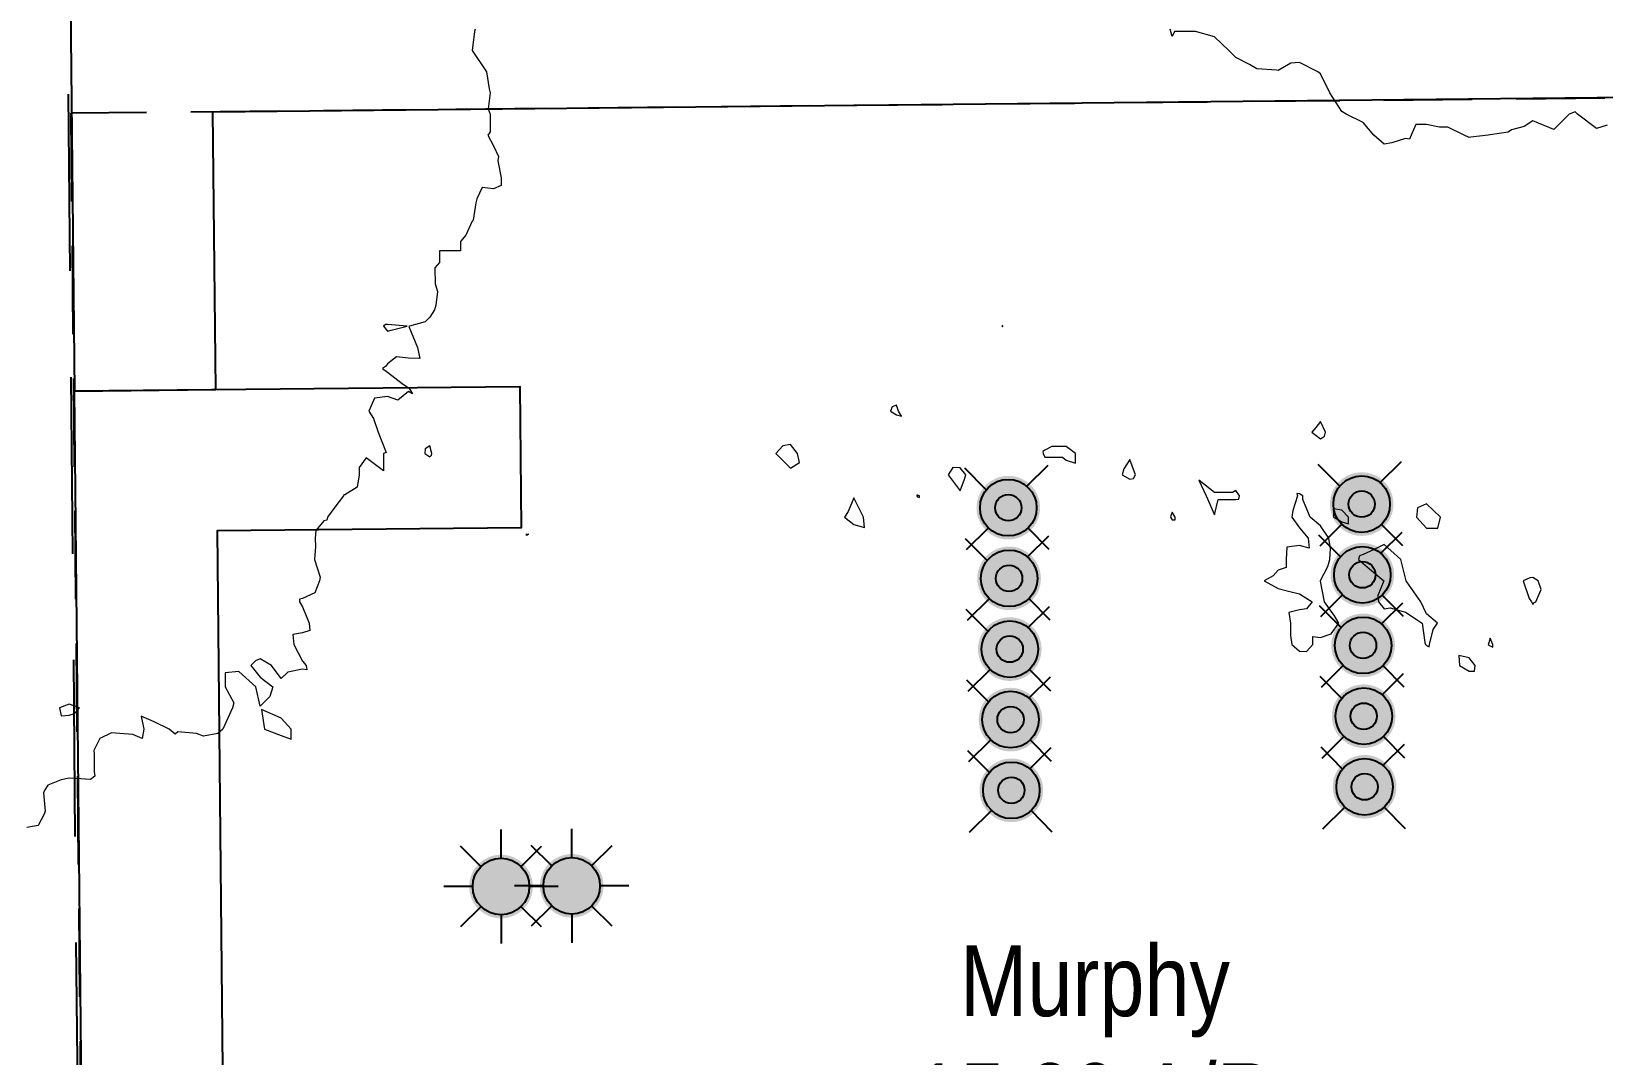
# Model space of a CAD drawing. Extents: x 537850 to 541798, y 6045627 to 6050132.
# Drawn here: x 540285 to 540507.2, y 6047264 to 6047408.7 of the extents above; entities that cross this region are included whole.
import ezdxf

# ---------------------------------------------------------------- set-up
doc = ezdxf.new("R2010")
doc.units = 0
doc.header["$LTSCALE"] = 5
for name, pattern in [('DASHED2', [9.525, 6.35, -3.175]), ('foc-ACCESSROAD', [3.75, 2.5, -1.25]), ('foc-LSD', [8, 5, -3]), ('foc-TOPO', [1, 0.2, -0.8])]:
    doc.linetypes.add(name, pattern=pattern)
for name, color, linetype in [('ABADATA-DRILL-T', 8, 'Continuous'), ('C-RW', 13, 'Continuous'), ('C-WS', 13, 'foc-ACCESSROAD'), ('L-MON', 1, 'Continuous'), ('L-SECTION-LSD', 7, 'foc-LSD'), ('T-GENERAL', 48, 'foc-TOPO')]:
    doc.layers.add(name, color=color, linetype=linetype)
doc.layers.add('C-WS-T', color=13, linetype='Continuous', lineweight=9)
doc.layers.add('Contour_Line_Intermediate', color=7, linetype='DASHED2', true_color=0xd9d9d9)
doc.styles.add('80CG', font='ARIALN.TTF', dxfattribs={"height": 10})
doc.dimstyles.new('Compass 5 000', dxfattribs={"dimscale": 5, "dimtxt": 9, "dimasz": 2, "dimexe": 0.2, "dimexo": 0.0625, "dimgap": 0.5, "dimtad": 0, "dimtih": 1, "dimtoh": 1, "dimzin": 0, "dimdsep": 46, "dimtxsty": '80CG', "dimcen": 0.1, "dimse1": 1, "dimse2": 1, "dimclrd": 256, "dimclrt": 256, "dimaunit": 1, "dimadec": 4, "dimazin": 0, "dimtfac": 0.06, "dimtofl": 0, "dimtmove": 0, "dimatfit": 1, "dimfxl": 0.2, "dimtolj": 1, "dimtzin": 0, "dimlwd": -1, "dimarcsym": 0})

# ---------------------------------------------------------------- blocks, each defined once
blk = doc.blocks.new('GAS')
h = blk.add_hatch(color=255)
h.dxf.hatch_style = 1
edge = h.paths.add_edge_path()
edge.add_arc((0, 0), 0.9, 0, 360)
for p, q in [((0, 0.808), (0, 1.616)), ((-0.571, 0.571), (-1.142, 1.142)), ((0.571, 0.571), (1.142, 1.142)), ((-0.808, 0), (-1.616, 0)), ((1.616, 0), (0.808, 0)), ((-0.571, -0.571), (-1.142, -1.142)), ((0, -0.808), (0, -1.616)), ((1.142, -1.142), (0.571, -0.571))]:
    blk.add_line(p, q)
blk.add_circle((0, 0), 0.8)
blk = doc.blocks.new('*D465')
at = {"layer": 'C-WS-T', "transparency": 16777216}
for p, q in [((540367.32, 6047214.46), (540391.09, 6047257.68)), ((540391.09, 6047257.68), (540401.09, 6047257.68)), ((540350.45, 6047183.8), (540345.63, 6047175.04))]:
    blk.add_line(p, q, dxfattribs=at)
for points in [[(540365.86, 6047215.26), (540368.78, 6047213.66), (540362.5, 6047205.7)], [(540348.99, 6047184.6), (540351.91, 6047183), (540355.27, 6047192.56)]]:
    blk.add_solid(points, dxfattribs=at)
at = {"layer": 'C-WS-T', "transparency": 16777216, "insert": (540435.39, 6047257.68), "char_height": 10, "attachment_point": 5, "style": '80CG', "bg_fill": 3, "box_fill_scale": 1.1, "bg_fill_color": 256, "bg_fill_true_color": 13158600, "bg_fill_transparency": 0}
blk.add_mtext('\\A1;Murphy\\P15.00 A/R\\PLOC 221936', dxfattribs=at)
blk = doc.blocks.new('WC')
at = {"layer": 'L-MON'}
h = blk.add_hatch(color=255, dxfattribs=at)
h.dxf.hatch_style = 1
edge = h.paths.add_edge_path()
edge.add_arc((0, 0), 0.9, 0, 360)
at = {"layer": 'L-MON', "color": 240, "flags": 128}
for points in [[(-0.622, 0.503), (-1.232, 1.12)], [(0.52, 0.608), (1.126, 1.206)], [(-1.179, -1.185), (-0.559, -0.572)], [(1.159, -1.185), (0.557, -0.574)]]:
    blk.add_lwpolyline(points, dxfattribs=at)
at = {"layer": 'L-MON', "color": 240}
for radius in [0.8, 0.373]:
    blk.add_circle((0, 0), radius, dxfattribs=at)

msp = doc.modelspace()

# ---------------------------------------------------------------- linework, layer by layer
at = {"layer": 'C-RW'}
for points in [[(540790.888, 6047580.748), (540735.082, 6047562.693), (540601.449, 6047531.116), (540506.218, 6047419.329), (540290.448, 6047417.1), (540291.068, 6047357.836), (540311.057, 6047358.043), (540310.646, 6047397.318), (540515.53, 6047399.435), (540612.419, 6047513.168), (540740.466, 6047543.425), (540790.888, 6047559.738)], [(540538.349, 6046696.701), (540275.105, 6047227.021), (540292.146, 6047249.573), (540291.045, 6047357.841), (540354.045, 6047358.494), (540354.252, 6047338.505), (540311.237, 6047338.06), (540312.204, 6047242.96), (540298.507, 6047224.834), (540560.552, 6046696.932)]]:
    msp.add_lwpolyline(points, dxfattribs=at)
at = {"layer": 'C-WS'}
for p, q in [((540582.504, 6047399.99), (540290.526, 6047397.127)), ((540290.526, 6047397.127), (540292.242, 6047227.138))]:
    msp.add_line(p, q, dxfattribs=at)
at = {"layer": 'Contour_Line_Intermediate', "linetype": 'Continuous', "lineweight": 13, "elevation": 916.956, "flags": 128}
for points in [[(540347.75, 6047409.002), (540347.625, 6047408.686), (540347.31, 6047406.002), (540347.313, 6047405.998), (540349.325, 6047403.003), (540349.731, 6047400.581), (540349.828, 6047400.003), (540349.578, 6047397.733), (540349.836, 6047397.003), (540349.836, 6047394.476), (540349.532, 6047394.003), (540350.308, 6047392.535), (540351.029, 6047391.003), (540350.939, 6047390.373), (540351.413, 6047388.003), (540351.413, 6047386.899), (540350.308, 6047386.426), (540348.711, 6047386.601), (540347.956, 6047385.003), (540347.844, 6047384.468), (540347.426, 6047382.004), (540347.404, 6047381.908), (540347.309, 6047381.875), (540346.425, 6047379.888), (540345.667, 6047379.004), (540345.667, 6047377.645), (540344.309, 6047377.645), (540342.668, 6047377.645), (540342.668, 6047376.004), (540342.045, 6047375.267), (540342.061, 6047373.004), (540342.395, 6047371.918), (540342.157, 6047370.004), (540341.99, 6047369.323), (540341.309, 6047368.289), (540340.67, 6047367.643), (540338.428, 6047367.004), (540338.345, 6047366.968), (540339.56, 6047364.004), (540339.881, 6047362.432), (540338.309, 6047362.478), (540336.625, 6047362.689), (540335.309, 6047361.703), (540335.03, 6047361.284), (540334.611, 6047361.005), (540335.309, 6047360.481), (540337.403, 6047358.911), (540338.309, 6047358.284), (540338.545, 6047358.005), (540338.881, 6047357.433), (540338.309, 6047357.763), (540336.776, 6047356.538), (540335.309, 6047357.062), (540333.51, 6047356.804), (540332.691, 6047355.005), (540333.36, 6047353.954), (540334.011, 6047352.005), (540335.158, 6047349.156), (540334.769, 6047349.005), (540334.769, 6047346.545), (540332.309, 6047348.39), (540331.309, 6047347.005), (540331.309, 6047346.005), (540331.054, 6047344.261), (540329.309, 6047343.139), (540329.176, 6047343.139), (540329.087, 6047343.005), (540327.897, 6047341.418), (540326.838, 6047340.006), (540326.732, 6047339.583), (540326.31, 6047339.477), (540325.215, 6047338.101), (540325.078, 6047337.006), (540325.145, 6047335.842), (540324.994, 6047334.006), (540325.802, 6047331.514), (540325.705, 6047331.006), (540325.045, 6047329.271), (540323.31, 6047328.489), (540322.907, 6047328.409), (540322.907, 6047328.006), (540323.31, 6047327.327), (540324.233, 6047325.006), (540324.349, 6047323.967), (540323.31, 6047323.63), (540321.918, 6047323.398), (540322.092, 6047322.006), (540323.31, 6047319.614), (540323.808, 6047319.007), (540323.934, 6047318.383), (540323.31, 6047318.512), (540321.222, 6047318.094), (540320.31, 6047317.182), (540318.941, 6047319.007), (540317.31, 6047319.948), (540316.658, 6047319.658), (540316.002, 6047319.007), (540317.31, 6047317.375), (540319.135, 6047316.007), (540318.678, 6047314.638), (540317.31, 6047313.268), (540316.702, 6047316.007), (540314.31, 6047318.163), (540312.35, 6047317.966), (540312.35, 6047316.007), (540313.598, 6047313.719), (540313.42, 6047313.007), (540312.76, 6047311.557), (540312.054, 6047310.007), (540311.641, 6047309.676), (540311.31, 6047309.412), (540309.307, 6047309.011), (540308.31, 6047309.409), (540305.686, 6047309.632), (540305.311, 6047309.32), (540304.452, 6047310.007), (540302.311, 6047311.054), (540300.489, 6047311.828), (540300.855, 6047310.007), (540300.631, 6047308.687), (540299.311, 6047309.25), (540296.864, 6047309.455), (540296.311, 6047309.5), (540294.649, 6047308.669), (540293.818, 6047307.007), (540293.864, 6047306.455), (540293.864, 6047304.007), (540293.959, 6047303.359), (540293.311, 6047302.878), (540291.263, 6047303.055), (540290.311, 6047303.083), (540289.159, 6047302.855), (540287.311, 6047302.07), (540286.872, 6047301.447), (540286.687, 6047301.007), (540286.903, 6047298.416), (540286.749, 6047298.008), (540285.917, 6047296.403), (540284.312, 6047296.087)], [(540507.846, 6047395.457), (540506.301, 6047394.946), (540503.656, 6047397.003), (540503.301, 6047397.341), (540502.474, 6047397.003), (540500.301, 6047394.83), (540498.912, 6047395.393), (540497.301, 6047396.046), (540496.075, 6047395.229), (540494.301, 6047394.786), (540493.85, 6047394.454), (540491.302, 6047394.056), (540491.248, 6047394.056), (540490.982, 6047394.003), (540488.542, 6047393.763), (540488.302, 6047393.675), (540487.631, 6047394.003), (540485.302, 6047395.168), (540484.14, 6047395.165), (540482.302, 6047395.529), (540480.776, 6047395.529), (540480.121, 6047394.003), (540479.855, 6047393.45), (540479.302, 6047393.54), (540477.386, 6047392.92), (540476.302, 6047392.769), (540474.812, 6047394.003), (540473.302, 6047395.799), (540470.896, 6047397.003), (540470.303, 6047397.383), (540468.625, 6047400.003), (540467.303, 6047402.687), (540466.924, 6047403.003), (540464.303, 6047404.313), (540463.112, 6047404.193), (540461.303, 6047403.16), (540461.068, 6047403.238), (540458.303, 6047403.418), (540457.264, 6047404.042), (540455.303, 6047405.022), (540454.323, 6047406.002), (540452.303, 6047407.937), (540449.625, 6047408.68), (540449.304, 6047408.675), (540446.631, 6047408.675), (540446.304, 6047407.999), (540446.004, 6047409.002)]]:
    msp.add_lwpolyline(points, dxfattribs=at)
at = {"layer": 'Contour_Line_Intermediate', "linetype": 'Continuous', "lineweight": 13, "flags": 128}
for points, elevation in [([(540335.867, 6047366.446), (540338.099, 6047367.004), (540335.309, 6047367.233), (540335.06, 6047367.254), (540334.751, 6047367.004), (540335.309, 6047366.306), (540335.867, 6047366.446)], 916.956), ([(540422.336, 6047366.973), (540422.345, 6047367.004), (540422.305, 6047367.051), (540422.271, 6047367.038), (540422.209, 6047367.004), (540422.305, 6047366.924), (540422.336, 6047366.973)], 917.956), ([(540407.61, 6047355.005), (540407.306, 6047355.856), (540406.698, 6047355.613), (540406.455, 6047355.005), (540407.306, 6047354.473), (540408.015, 6047354.295), (540407.61, 6047355.005)], 917.956), ([(540467.836, 6047351.472), (540468.012, 6047352.005), (540467.303, 6047353.545), (540466.618, 6047352.689), (540466.071, 6047352.005), (540467.303, 6047351.094), (540467.836, 6047351.472)], 917.956), ([(540341.55, 6047348.764), (540341.598, 6047349.005), (540341.309, 6047350.087), (540340.675, 6047349.639), (540340.611, 6047349.005), (540341.309, 6047348.523), (540341.55, 6047348.764)], 916.956), ([(540393.34, 6047349.005), (540392.306, 6047350.264), (540391.246, 6047350.065), (540390.238, 6047349.005), (540392.306, 6047346.937), (540393.587, 6047347.725), (540393.34, 6047349.005)], 917.956), ([(540432.66, 6047347.65), (540432.66, 6047349.005), (540431.304, 6047349.991), (540429.291, 6047349.991), (540428.305, 6047349.461), (540428.015, 6047349.295), (540428.084, 6047349.005), (540428.305, 6047348.484), (540430.783, 6047348.484), (540431.304, 6047348.037), (540432.66, 6047347.65)], 917.956), ([(540440.843, 6047345.466), (540441.116, 6047346.005), (540440.304, 6047348.172), (540439.492, 6047346.818), (540439.221, 6047346.005), (540440.304, 6047345.359), (540440.843, 6047345.466)], 917.956), ([(540416.948, 6047345.363), (540417.107, 6047346.005), (540416.305, 6047346.957), (540415.29, 6047347.021), (540414.613, 6047346.005), (540416.305, 6047343.736), (540416.948, 6047345.363)], 917.956), ([(540455.836, 6047343.005), (540455.303, 6047343.763), (540454.82, 6047343.489), (540452.303, 6047343.489), (540450.093, 6047345.215), (540451.098, 6047343.005), (540452.303, 6047340.344), (540452.836, 6047342.473), (540455.303, 6047342.473), (540455.747, 6047342.561), (540455.836, 6047343.005)], 917.956), ([(540402.652, 6047340.006), (540401.306, 6047342.734), (540400.504, 6047340.808), (540399.942, 6047340.006), (540401.306, 6047338.956), (540402.8, 6047338.512), (540402.652, 6047340.006)], 917.956), ([(540410.554, 6047342.757), (540410.554, 6047343.005), (540410.306, 6047343.126), (540410.218, 6047343.093), (540410.201, 6047343.005), (540410.306, 6047342.866), (540410.554, 6047342.757)], 917.956), ([(540468.484, 6047337.006), (540467.303, 6047338.759), (540465.807, 6047340.006), (540464.809, 6047342.499), (540464.809, 6047343.005), (540464.303, 6047343.297), (540463.943, 6047343.366), (540464.05, 6047343.005), (540463.363, 6047340.945), (540463.229, 6047340.006), (540464.303, 6047338.502), (540465.55, 6047337.006), (540465.674, 6047335.634), (540464.303, 6047336.002), (540462.543, 6047335.766), (540462.443, 6047334.006), (540462.443, 6047332.866), (540461.303, 6047332.486), (540460.594, 6047331.715), (540459.337, 6047331.006), (540461.303, 6047329.896), (540462.783, 6047329.526), (540464.303, 6047329.146), (540466.127, 6047328.006), (540465.302, 6047327.008), (540464.303, 6047326.885), (540462.795, 6047326.514), (540463.03, 6047325.006), (540463.03, 6047323.279), (540463.212, 6047322.006), (540464.303, 6047321.046), (540465.327, 6047320.982), (540466.212, 6047322.006), (540466.212, 6047323.097), (540467.303, 6047322.976), (540468.812, 6047323.497), (540469.874, 6047325.006), (540469.278, 6047326.031), (540467.844, 6047328.006), (540467.303, 6047330.947), (540467.279, 6047331.006), (540467.279, 6047331.03), (540467.303, 6047331.046), (540468.304, 6047333.005), (540468.595, 6047334.006), (540468.721, 6047335.587), (540468.484, 6047337.006)], 917.956), ([(540483.88, 6047338.427), (540484.239, 6047340.006), (540482.302, 6047341.9), (540480.99, 6047341.318), (540480.881, 6047340.006), (540482.302, 6047338.455), (540483.88, 6047338.427)], 917.956), ([(540446.712, 6047339.597), (540446.712, 6047340.006), (540446.304, 6047340.686), (540446.111, 6047340.199), (540446.065, 6047340.006), (540446.304, 6047339.597), (540446.712, 6047339.597)], 917.956), ([(540471.262, 6047339.046), (540471.262, 6047340.006), (540470.303, 6047340.965), (540469.13, 6047341.178), (540469.13, 6047340.006), (540470.303, 6047339.32), (540471.262, 6047339.046)], 917.956), ([(540483.214, 6047324.095), (540483.84, 6047325.006), (540482.302, 6047326.334), (540481.497, 6047328.006), (540479.481, 6047330.827), (540479.391, 6047331.006), (540479.302, 6047331.363), (540478.641, 6047334.006), (540476.302, 6047336.116), (540474.867, 6047335.441), (540473.302, 6047334.735), (540472.798, 6047334.511), (540472.647, 6047334.006), (540473.302, 6047333.46), (540476.231, 6047331.006), (540475.397, 6047328.911), (540475.51, 6047328.006), (540476.302, 6047327.046), (540477.137, 6047327.172), (540479.302, 6047326.561), (540481.662, 6047325.006), (540482.055, 6047322.254), (540482.137, 6047322.006), (540482.302, 6047321.835), (540482.641, 6047321.667), (540482.681, 6047322.006), (540483.214, 6047324.095)], 917.956), ([(540498.059, 6047331.006), (540497.301, 6047331.452), (540496.9, 6047331.407), (540495.965, 6047331.006), (540496.794, 6047328.514), (540497.132, 6047328.006), (540497.301, 6047327.638), (540497.446, 6047327.862), (540497.745, 6047328.006), (540498.52, 6047329.787), (540498.059, 6047331.006)], 917.956), ([(540491.651, 6047322.006), (540491.302, 6047322.88), (540491.083, 6047322.225), (540491.01, 6047322.006), (540491.302, 6047321.8), (540491.677, 6047321.631), (540491.651, 6047322.006)], 917.956), ([(540489.082, 6047318.226), (540489.153, 6047319.007), (540488.302, 6047320.103), (540486.87, 6047320.439), (540486.964, 6047319.007), (540488.302, 6047318.226), (540489.082, 6047318.226)], 917.956), ([(540290.311, 6047313.561), (540288.927, 6047313.007), (540289.178, 6047311.874), (540290.311, 6047312.01), (540291.081, 6047312.238), (540291.79, 6047313.007), (540290.311, 6047313.561)], 916.956), ([(540321.727, 6047310.007), (540320.31, 6047311.569), (540317.516, 6047312.801), (540317.948, 6047310.007), (540320.31, 6047309.121), (540321.727, 6047308.59), (540321.727, 6047310.007)], 916.956)]:
    msp.add_lwpolyline(points, close=True, dxfattribs=dict(at, elevation=elevation))
at = {"layer": 'L-SECTION-LSD', "flags": 128}
msp.add_lwpolyline([(540288.29, 6047599.807), (540295.78, 6046795.592)], dxfattribs=at)
at = {"layer": 'T-GENERAL', "linetype": 'ByBlock'}
for p, q in [((540355.18, 6047337.509), (540354.898, 6047337.493)), ((540355.172, 6047337.642), (540355.18, 6047337.509))]:
    msp.add_line(p, q, dxfattribs=at)

# ---------------------------------------------------------------- block references
at = {"layer": 'ABADATA-DRILL-T', "xscale": 4.99999999999999, "yscale": 4.99999999999999, "zscale": 1.999999999999994}
for p in [(540351.383, 6047287.753), (540361.382, 6047287.854)]:
    msp.add_blockref('GAS', p, dxfattribs=at)
at = {"layer": 'L-MON', "linetype": 'ByBlock', "xscale": 4.999999999999981, "yscale": 4.999999999999981, "zscale": 4.999999999999981}
for p in [(540423.132, 6047341.337), (540473.115, 6047341.847), (540423.247, 6047331.34), (540473.209, 6047331.848), (540423.344, 6047321.333), (540473.312, 6047321.866), (540423.449, 6047311.362), (540473.405, 6047311.845)]:
    msp.add_blockref('WC', p, dxfattribs=at)

# ---------------------------------------------------------------- next in the draw order: dimensions: what is measured, and where the dimension line sits
at = {"layer": 'C-WS-T'}
dim = msp.add_linear_dim(base=(540355.272, 6047192.563), p1=(540351.915, 6047211.52), p2=(540344.689, 6047198.384), angle=241.18532, text='Murphy\\P15.00 A/R\\PLOC 221936', dimstyle='Compass 5 000', override={"dimtfill": 1}, dxfattribs=at)
dim.commit()
dim.dimension.update_dxf_attribs({"geometry": '*D465', "text_midpoint": (540435.394, 6047257.682), "dimtype": 161})

# ---------------------------------------------------------------- next in the draw order: block references
at = {"layer": 'L-MON', "linetype": 'ByBlock', "xscale": 4.999999999999981, "yscale": 4.999999999999981, "zscale": 4.999999999999981}
for p in [(540423.563, 6047301.364), (540473.528, 6047301.861)]:
    msp.add_blockref('WC', p, dxfattribs=at)

doc.saveas('drawing.dxf')
